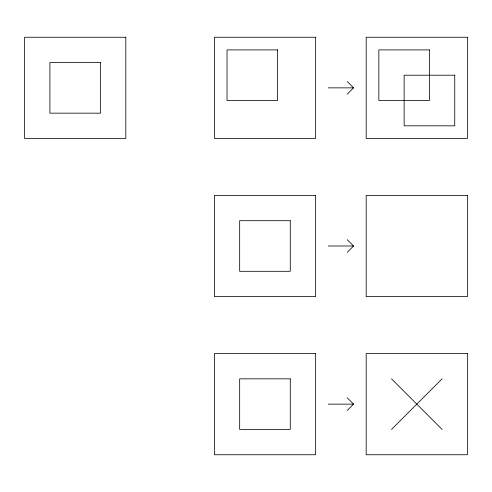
<?xml version="1.0" encoding="UTF-8"?>
<svg xmlns="http://www.w3.org/2000/svg" width="492" height="492" viewBox="0 0 492 492"><rect width="100%" height="100%" fill="white"/><g stroke="black" fill="none" stroke-linecap="round" stroke-linejoin="round"><path stroke-width="0.74" d="M347.211 94.181L353.539 87.859L347.211 81.531M347.211 252.328L353.539 246L347.211 239.672M347.211 410.469L353.539 404.141L347.211 397.819M391.491 429.448L442.099 378.84M328.232 87.859L353.539 87.859M328.232 246L353.539 246M328.232 404.141L353.539 404.141M391.491 378.84L442.099 429.448M125.811 37.251L24.6 37.251L24.6 138.461L125.811 138.461L125.811 37.251M315.581 37.251L214.371 37.251L214.371 138.461L315.581 138.461L315.581 37.251M467.4 37.251L366.189 37.251L366.189 138.461L467.4 138.461L467.4 37.251M277.629 49.901L227.021 49.901L227.021 100.509L277.629 100.509L277.629 49.901M429.448 49.901L378.84 49.901L378.84 100.509L429.448 100.509L429.448 49.901M100.509 62.552L49.901 62.552L49.901 113.16L100.509 113.16L100.509 62.552M454.749 75.208L404.141 75.208L404.141 125.811L454.749 125.811L454.749 75.208M315.581 195.392L214.371 195.392L214.371 296.608L315.581 296.608L315.581 195.392M467.4 195.392L366.189 195.392L366.189 296.608L467.4 296.608L467.4 195.392M290.28 220.699L239.672 220.699L239.672 271.301L290.28 271.301L290.28 220.699M315.581 353.539L214.371 353.539L214.371 454.749L315.581 454.749L315.581 353.539M467.4 353.539L366.189 353.539L366.189 454.749L467.4 454.749L467.4 353.539M290.28 378.84L239.672 378.84L239.672 429.448L290.28 429.448L290.28 378.84"/></g></svg>
